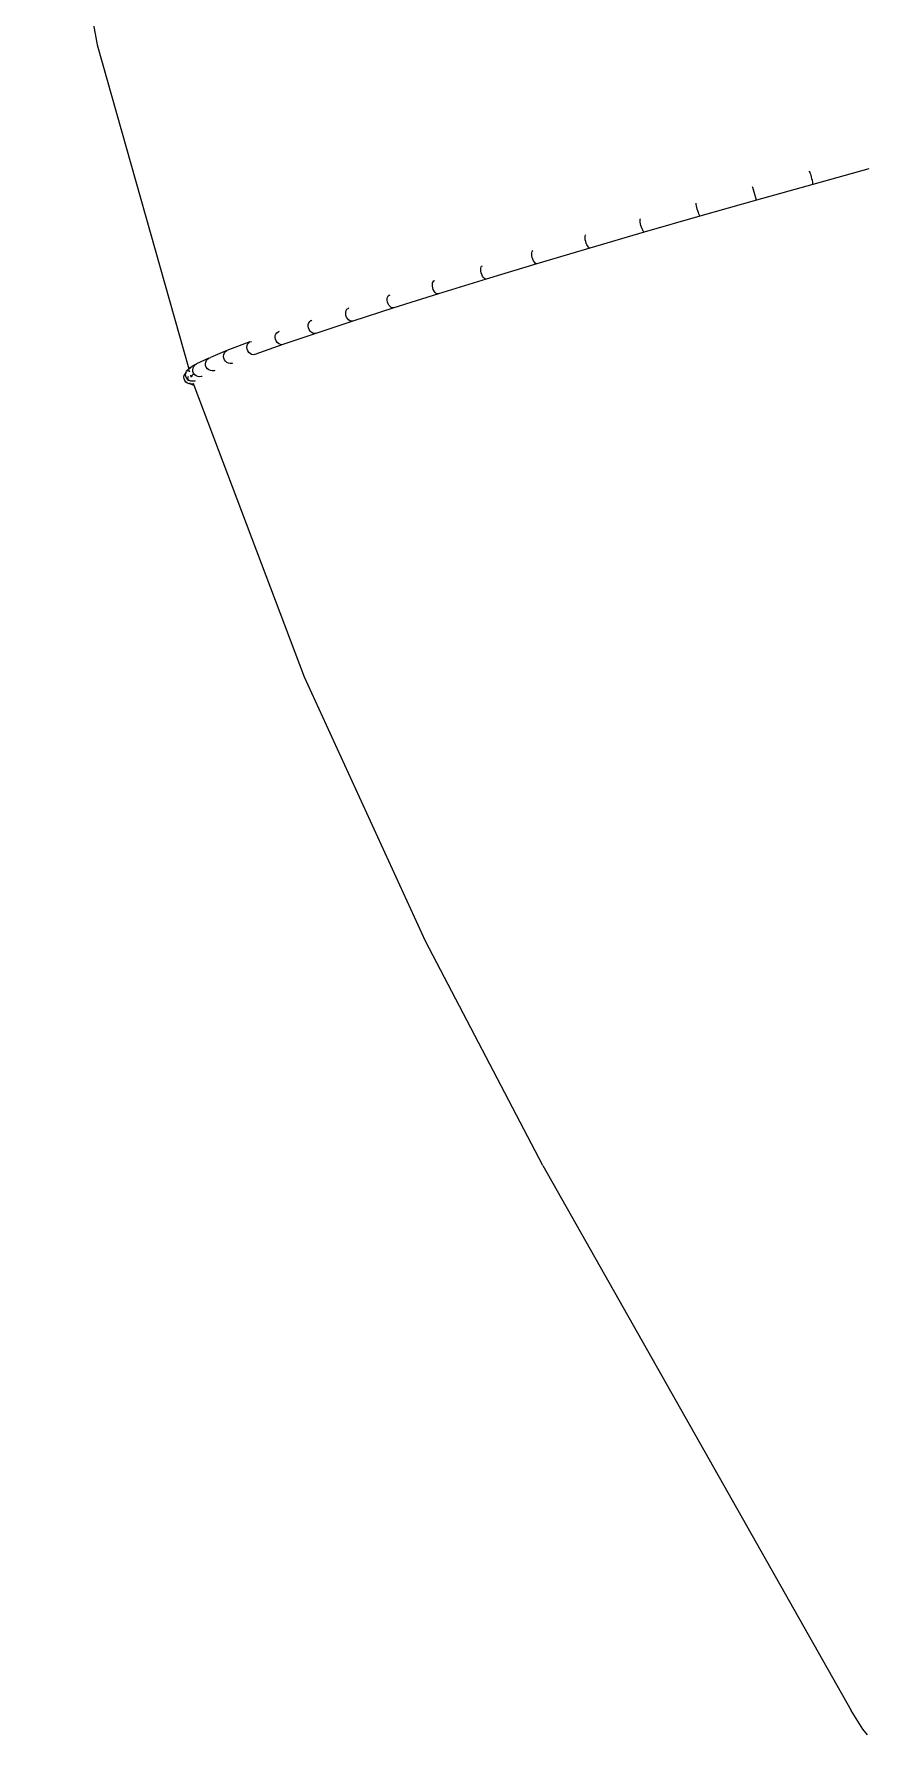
# Model space of a CAD drawing. Header units: millimetres. Extents: x 7998 to 72132, y -12523 to 5591.
# Drawn here: x 64843.77 to 64858.25, y -7575.67 to -7545.97 of the extents above; entities that cross this region are included whole.
import ezdxf

# ---------------------------------------------------------------- set-up
doc = ezdxf.new("R2010")
doc.units = ezdxf.units.MM
doc.layers.add('Xray_Furniture Temporary', color=23, linetype='Continuous', lineweight=15)

msp = doc.modelspace()

# ---------------------------------------------------------------- linework, layer by layer
at = {"layer": 'Xray_Furniture Temporary', "lineweight": 0}
for p, q in [((64843.766, -7539.928), (64844.865, -7546.164)), ((64844.865, -7546.164), (64846.465, -7551.817)), ((64857.36, -7548.597), (64856.374, -7548.873)), ((64857.303, -7548.375), (64857.298, -7548.366)), ((64857.31, -7548.39), (64857.303, -7548.375)), ((64857.319, -7548.412), (64857.31, -7548.39)), ((64857.327, -7548.439), (64857.319, -7548.412)), ((64857.336, -7548.468), (64857.327, -7548.439)), ((64857.344, -7548.499), (64857.336, -7548.468)), ((64857.351, -7548.528), (64857.344, -7548.499)), ((64857.357, -7548.554), (64857.351, -7548.528)), ((64857.36, -7548.575), (64857.357, -7548.554)), ((64858.339, -7548.327), (64857.36, -7548.597)), ((64857.361, -7548.59), (64857.36, -7548.575)), ((64857.36, -7548.597), (64857.361, -7548.59)), ((64856.374, -7548.873), (64855.389, -7549.152)), ((64856.311, -7548.652), (64856.308, -7548.641)), ((64856.374, -7548.873), (64856.311, -7548.652)), ((64855.389, -7549.152), (64854.417, -7549.433)), ((64855.322, -7548.933), (64855.322, -7548.923)), ((64855.324, -7548.95), (64855.322, -7548.933)), ((64855.328, -7548.973), (64855.324, -7548.95)), ((64855.335, -7549.001), (64855.328, -7548.973)), ((64855.342, -7549.03), (64855.335, -7549.001)), ((64855.351, -7549.061), (64855.342, -7549.03)), ((64855.361, -7549.089), (64855.351, -7549.061)), ((64855.37, -7549.114), (64855.361, -7549.089)), ((64855.378, -7549.134), (64855.37, -7549.114)), ((64855.385, -7549.147), (64855.378, -7549.134)), ((64855.389, -7549.152), (64855.385, -7549.147)), ((64853.384, -7549.514), (64853.387, -7549.495)), ((64853.387, -7549.495), (64853.393, -7549.483)), ((64853.393, -7549.483), (64853.399, -7549.48)), ((64854.417, -7549.433), (64853.465, -7549.711)), ((64854.343, -7549.233), (64854.344, -7549.215)), ((64854.346, -7549.257), (64854.343, -7549.233)), ((64854.344, -7549.215), (64854.347, -7549.204)), ((64854.351, -7549.284), (64854.346, -7549.257)), ((64854.347, -7549.204), (64854.351, -7549.202)), ((64854.358, -7549.314), (64854.351, -7549.284)), ((64854.367, -7549.344), (64854.358, -7549.314)), ((64854.378, -7549.372), (64854.367, -7549.344)), ((64854.389, -7549.397), (64854.378, -7549.372)), ((64854.399, -7549.416), (64854.389, -7549.397)), ((64854.409, -7549.428), (64854.399, -7549.416)), ((64854.417, -7549.433), (64854.409, -7549.428)), ((64852.453, -7549.815), (64852.454, -7549.79)), ((64852.454, -7549.79), (64852.46, -7549.771)), ((64852.46, -7549.771), (64852.468, -7549.758)), ((64852.468, -7549.758), (64852.477, -7549.755)), ((64853.465, -7549.711), (64852.543, -7549.985)), ((64853.384, -7549.538), (64853.384, -7549.514)), ((64853.388, -7549.566), (64853.384, -7549.538)), ((64853.395, -7549.596), (64853.388, -7549.566)), ((64853.404, -7549.626), (64853.395, -7549.596)), ((64853.416, -7549.654), (64853.404, -7549.626)), ((64853.429, -7549.678), (64853.416, -7549.654)), ((64853.441, -7549.696), (64853.429, -7549.678)), ((64853.454, -7549.708), (64853.441, -7549.696)), ((64853.465, -7549.711), (64853.454, -7549.708)), ((64851.562, -7550.085), (64851.565, -7550.059)), ((64851.563, -7550.113), (64851.562, -7550.085)), ((64851.565, -7550.059), (64851.572, -7550.039)), ((64851.572, -7550.039), (64851.578, -7550.027)), ((64851.578, -7550.027), (64851.584, -7550.026)), ((64851.584, -7550.026), (64851.595, -7550.022)), ((64852.543, -7549.985), (64851.66, -7550.253)), ((64852.456, -7549.843), (64852.453, -7549.815)), ((64852.462, -7549.874), (64852.456, -7549.843)), ((64852.472, -7549.903), (64852.462, -7549.874)), ((64852.484, -7549.931), (64852.472, -7549.903)), ((64852.499, -7549.954), (64852.484, -7549.931)), ((64852.514, -7549.972), (64852.499, -7549.954)), ((64852.529, -7549.983), (64852.514, -7549.972)), ((64852.543, -7549.985), (64852.529, -7549.983)), ((64850.718, -7550.345), (64850.723, -7550.319)), ((64850.719, -7550.374), (64850.718, -7550.345)), ((64850.724, -7550.404), (64850.719, -7550.374)), ((64850.723, -7550.319), (64850.733, -7550.298)), ((64850.733, -7550.298), (64850.746, -7550.284)), ((64850.746, -7550.284), (64850.762, -7550.278)), ((64851.66, -7550.253), (64850.825, -7550.51)), ((64851.569, -7550.144), (64851.563, -7550.113)), ((64851.579, -7550.174), (64851.569, -7550.144)), ((64851.593, -7550.201), (64851.579, -7550.174)), ((64851.609, -7550.224), (64851.593, -7550.201)), ((64851.626, -7550.241), (64851.609, -7550.224)), ((64851.644, -7550.25), (64851.626, -7550.241)), ((64851.66, -7550.253), (64851.644, -7550.25)), ((64849.93, -7550.593), (64849.937, -7550.566)), ((64849.93, -7550.622), (64849.93, -7550.593)), ((64849.935, -7550.653), (64849.93, -7550.622)), ((64849.946, -7550.682), (64849.935, -7550.653)), ((64849.937, -7550.566), (64849.948, -7550.545)), ((64849.961, -7550.709), (64849.946, -7550.682)), ((64849.948, -7550.545), (64849.964, -7550.53)), ((64849.964, -7550.53), (64849.982, -7550.524)), ((64850.825, -7550.51), (64850.045, -7550.755)), ((64850.735, -7550.434), (64850.724, -7550.404)), ((64850.749, -7550.461), (64850.735, -7550.434)), ((64850.767, -7550.483), (64850.749, -7550.461)), ((64850.786, -7550.5), (64850.767, -7550.483)), ((64850.806, -7550.509), (64850.786, -7550.5)), ((64850.825, -7550.51), (64850.806, -7550.509)), ((64848.577, -7550.992), (64848.598, -7550.976)), ((64848.598, -7550.976), (64848.607, -7550.972)), ((64848.607, -7550.972), (64848.617, -7550.969)), ((64849.205, -7550.855), (64849.206, -7550.826)), ((64849.209, -7550.886), (64849.205, -7550.855)), ((64849.206, -7550.826), (64849.214, -7550.799)), ((64849.22, -7550.916), (64849.209, -7550.886)), ((64849.214, -7550.799), (64849.227, -7550.777)), ((64849.237, -7550.942), (64849.22, -7550.916)), ((64849.227, -7550.777), (64849.246, -7550.762)), ((64849.257, -7550.964), (64849.237, -7550.942)), ((64849.246, -7550.762), (64849.263, -7550.755)), ((64849.28, -7550.979), (64849.257, -7550.964)), ((64849.304, -7550.986), (64849.28, -7550.979)), ((64850.045, -7550.755), (64849.328, -7550.986)), ((64849.98, -7550.731), (64849.961, -7550.709)), ((64850.001, -7550.747), (64849.98, -7550.731)), ((64850.024, -7550.755), (64850.001, -7550.747)), ((64850.045, -7550.755), (64850.024, -7550.755)), ((64847.974, -7551.269), (64847.977, -7551.239)), ((64847.979, -7551.3), (64847.974, -7551.269)), ((64847.977, -7551.239), (64847.988, -7551.212)), ((64847.988, -7551.212), (64848.004, -7551.189)), ((64848.004, -7551.189), (64848.026, -7551.172)), ((64848.026, -7551.172), (64848.039, -7551.167)), ((64848.039, -7551.167), (64848.049, -7551.163)), ((64848.682, -7551.2), (64848.111, -7551.396)), ((64848.551, -7551.072), (64848.553, -7551.042)), ((64848.556, -7551.103), (64848.551, -7551.072)), ((64848.553, -7551.042), (64848.562, -7551.015)), ((64848.567, -7551.132), (64848.556, -7551.103)), ((64848.562, -7551.015), (64848.577, -7550.992)), ((64848.584, -7551.158), (64848.567, -7551.132)), ((64848.605, -7551.179), (64848.584, -7551.158)), ((64848.63, -7551.194), (64848.605, -7551.179)), ((64848.656, -7551.201), (64848.63, -7551.194)), ((64848.682, -7551.2), (64848.656, -7551.201)), ((64849.328, -7550.986), (64848.682, -7551.2)), ((64849.328, -7550.986), (64849.304, -7550.986)), ((64847.131, -7551.5), (64846.845, -7551.619)), ((64847.072, -7551.6), (64847.076, -7551.569)), ((64847.076, -7551.569), (64847.088, -7551.541)), ((64847.088, -7551.541), (64847.107, -7551.518)), ((64847.107, -7551.518), (64847.131, -7551.5)), ((64847.535, -7551.347), (64847.131, -7551.5)), ((64847.48, -7551.446), (64847.483, -7551.415)), ((64847.484, -7551.477), (64847.48, -7551.446)), ((64847.483, -7551.415), (64847.494, -7551.388)), ((64847.495, -7551.506), (64847.484, -7551.477)), ((64847.494, -7551.388), (64847.512, -7551.364)), ((64847.513, -7551.532), (64847.495, -7551.506)), ((64847.512, -7551.364), (64847.535, -7551.347)), ((64847.537, -7551.552), (64847.513, -7551.532)), ((64847.535, -7551.347), (64847.56, -7551.338)), ((64847.564, -7551.566), (64847.537, -7551.552)), ((64847.593, -7551.572), (64847.564, -7551.566)), ((64847.622, -7551.57), (64847.593, -7551.572)), ((64848.111, -7551.396), (64847.622, -7551.57)), ((64847.99, -7551.33), (64847.979, -7551.3)), ((64848.008, -7551.356), (64847.99, -7551.33)), ((64848.03, -7551.376), (64848.008, -7551.356)), ((64848.056, -7551.39), (64848.03, -7551.376)), ((64848.084, -7551.397), (64848.056, -7551.39)), ((64848.111, -7551.396), (64848.084, -7551.397)), ((64846.421, -7551.879), (64846.429, -7551.853)), ((64846.421, -7551.879), (64846.435, -7551.869)), ((64846.429, -7551.853), (64846.449, -7551.828)), ((64846.449, -7551.828), (64846.465, -7551.817)), ((64846.452, -7551.859), (64846.474, -7551.85)), ((64846.465, -7551.817), (64846.475, -7551.81)), ((64846.465, -7551.817), (64846.468, -7551.828)), ((64846.473, -7551.846), (64846.474, -7551.85)), ((64846.474, -7551.85), (64846.48, -7551.869)), ((64846.574, -7551.751), (64846.475, -7551.81)), ((64846.475, -7551.81), (64846.502, -7551.8)), ((64846.536, -7551.834), (64846.541, -7551.803)), ((64846.54, -7551.865), (64846.536, -7551.834)), ((64846.551, -7551.895), (64846.54, -7551.865)), ((64846.541, -7551.803), (64846.554, -7551.775)), ((64846.554, -7551.775), (64846.574, -7551.751)), ((64846.574, -7551.751), (64846.599, -7551.732)), ((64846.819, -7551.629), (64846.599, -7551.732)), ((64846.757, -7551.73), (64846.762, -7551.699)), ((64846.761, -7551.761), (64846.757, -7551.73)), ((64846.772, -7551.79), (64846.761, -7551.761)), ((64846.762, -7551.699), (64846.774, -7551.671)), ((64846.791, -7551.816), (64846.772, -7551.79)), ((64846.774, -7551.671), (64846.793, -7551.647)), ((64846.816, -7551.836), (64846.791, -7551.816)), ((64846.793, -7551.647), (64846.819, -7551.629)), ((64846.845, -7551.849), (64846.816, -7551.836)), ((64846.819, -7551.629), (64846.845, -7551.619)), ((64846.876, -7551.854), (64846.845, -7551.849)), ((64846.907, -7551.851), (64846.876, -7551.854)), ((64846.92, -7551.846), (64846.907, -7551.851)), ((64847.076, -7551.631), (64847.072, -7551.6)), ((64847.088, -7551.66), (64847.076, -7551.631)), ((64847.106, -7551.686), (64847.088, -7551.66)), ((64847.13, -7551.706), (64847.106, -7551.686)), ((64847.158, -7551.72), (64847.13, -7551.706)), ((64847.189, -7551.725), (64847.158, -7551.72)), ((64847.219, -7551.723), (64847.189, -7551.725)), ((64847.231, -7551.718), (64847.219, -7551.723)), ((64846.383, -7551.964), (64846.387, -7551.933)), ((64846.386, -7551.995), (64846.383, -7551.964)), ((64846.398, -7552.024), (64846.386, -7551.995)), ((64846.387, -7551.933), (64846.401, -7551.904)), ((64846.417, -7552.049), (64846.398, -7552.024)), ((64846.415, -7551.887), (64846.401, -7551.904)), ((64846.411, -7551.913), (64846.415, -7551.887)), ((64846.414, -7551.944), (64846.411, -7551.913)), ((64846.426, -7551.973), (64846.414, -7551.944)), ((64846.415, -7551.882), (64846.421, -7551.879)), ((64846.415, -7551.887), (64846.415, -7551.882)), ((64846.442, -7552.069), (64846.417, -7552.049)), ((64846.445, -7551.998), (64846.426, -7551.973)), ((64846.472, -7552.082), (64846.442, -7552.069)), ((64846.456, -7552.006), (64846.445, -7551.998)), ((64846.453, -7551.987), (64846.458, -7551.956)), ((64846.454, -7551.993), (64846.453, -7551.987)), ((64846.457, -7552.018), (64846.456, -7552.006)), ((64846.47, -7552.018), (64846.456, -7552.006)), ((64846.463, -7552.032), (64846.457, -7552.018)), ((64846.458, -7551.956), (64846.46, -7551.951)), ((64846.5, -7552.031), (64846.47, -7552.018)), ((64846.504, -7552.086), (64846.472, -7552.082)), ((64846.488, -7552.073), (64846.482, -7552.064)), ((64846.504, -7552.086), (64846.488, -7552.073)), ((64846.496, -7551.929), (64846.505, -7551.961)), ((64846.532, -7552.035), (64846.5, -7552.031)), ((64846.537, -7552.083), (64846.504, -7552.086)), ((64846.513, -7552.092), (64846.504, -7552.086)), ((64846.512, -7551.956), (64846.535, -7551.915)), ((64846.543, -7552.105), (64846.513, -7552.092)), ((64846.564, -7552.032), (64846.532, -7552.035)), ((64846.535, -7551.915), (64846.557, -7551.902)), ((64846.55, -7552.077), (64846.537, -7552.083)), ((64846.562, -7552.107), (64846.543, -7552.105)), ((64846.562, -7552.107), (64846.55, -7552.077)), ((64846.57, -7551.92), (64846.551, -7551.895)), ((64848.485, -7557.203), (64846.562, -7552.107)), ((64846.577, -7552.027), (64846.564, -7552.032)), ((64846.595, -7551.94), (64846.57, -7551.92)), ((64846.625, -7551.953), (64846.595, -7551.94)), ((64846.657, -7551.958), (64846.625, -7551.953)), ((64846.688, -7551.954), (64846.657, -7551.958)), ((64846.701, -7551.95), (64846.688, -7551.954)), ((64850.598, -7561.812), (64848.485, -7557.203)), ((64852.647, -7565.726), (64850.598, -7561.812)), ((64852.647, -7565.726), (64858.03, -7575.244)), ((64858.229, -7575.568), (64858.03, -7575.244)), ((64858.31, -7575.669), (64858.229, -7575.568))]:
    msp.add_line(p, q, dxfattribs=at)

doc.saveas('drawing.dxf')
